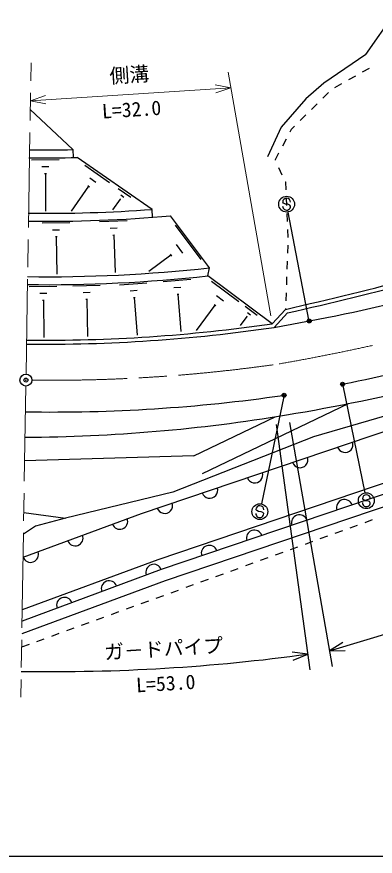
# Model space of a CAD drawing. Units: millimetres, scale not verified. Extents: x 40000 to 680000, y 20000 to 380000.
# Drawn here: x 379622 to 424781, y 205000 to 310875 of the extents above; entities that cross this region are included whole.
import ezdxf
from ezdxf.enums import TextEntityAlignment as Align

# ---------------------------------------------------------------- set-up
doc = ezdxf.new("R2010")
doc.units = ezdxf.units.MM
doc.header["$LTSCALE"] = 1000
doc.header["$PDMODE"] = 32
doc.header["$PDSIZE"] = 500
doc.linetypes.add('CHAIN', pattern=[18.5, 12, -1.5, 3.5, -1.5])
for name, color, linetype, lineweight in [('S-BGD', 7, 'Continuous', 25), ('S-BMK', 2, 'CHAIN', 13), ('S-BMK-SRVR', 3, 'Continuous', 25), ('S-STR-HTXT', 7, 'Continuous', 13), ('S-STR-STRC', 7, 'Continuous', 25), ('S-TTL-BAND', 7, 'Continuous', 25)]:
    doc.layers.add(name, color=color, linetype=linetype, lineweight=lineweight)
doc.layers.add('S-OTRS', color=6, linetype='Continuous')
doc.styles.add('@ＭＳ ゴシック', font='')
doc.styles.add('ＭＳ ゴシック', font='')
doc.styles.get('@ＭＳ ゴシック').set_extended_font_data('@MS Gothic')
doc.styles.get('ＭＳ ゴシック').set_extended_font_data('MS Gothic')

msp = doc.modelspace()

# ---------------------------------------------------------------- linework, layer by layer
at = {"layer": 'S-BGD'}
for p, q in [((423608, 306127), (434284, 321428)), ((423608, 306127), (418305, 302483)), ((424028, 304371), (423155, 303883)), ((422282, 303396), (421409, 302908)), ((418305, 302483), (416053, 300508)), ((420535, 302421), (419662, 301934)), ((418890, 301312), (418181, 300607)), ((416053, 300508), (412931, 296952)), ((417471, 299902), (416762, 299198)), ((386702, 294118), (381321, 299194)), ((416052, 298493), (415343, 297788)), ((412931, 296952), (411192, 293198)), ((414188, 296641), (414014, 296312)), ((414633, 297083), (414188, 296641)), ((413548, 295427), (413082, 294543)), ((386702, 294118), (386722, 293118)), ((412615, 293658), (412173, 292819)), ((381477, 292851), (384975, 292868)), ((396666, 286580), (387223, 293129)), ((412173, 292819), (412194, 292772)), ((382793, 291983), (383668, 291987)), ((388189, 292154), (391306, 289993)), ((412614, 291865), (413034, 290957)), ((383125, 291110), (383344, 291111)), ((383235, 291110), (383258, 286370)), ((388818, 290565), (389597, 290024)), ((388667, 289515), (386474, 286353)), ((388570, 289583), (388765, 289448)), ((392399, 289235), (393996, 288128)), ((413454, 290049), (413458, 290040)), ((413458, 290040), (413504, 289051)), ((392721, 288421), (393120, 288144)), ((413550, 288053), (413596, 287054)), ((392644, 287883), (391696, 286517)), ((392594, 287918), (392694, 287848)), ((396741, 285583), (396666, 286580)), ((413642, 286055), (413688, 285056)), ((382820, 284871), (386313, 284914)), ((390021, 285048), (393532, 285176)), ((403894, 279215), (398999, 285765)), ((384140, 284014), (385013, 284025)), ((391369, 284218), (392247, 284250)), ((399579, 284572), (402798, 280264)), ((413734, 284057), (413780, 283058)), ((384478, 283145), (384697, 283147)), ((384587, 283146), (384645, 278417)), ((391730, 283352), (391950, 283360)), ((391840, 283356), (392013, 278603)), ((399709, 282151), (400514, 281074)), ((413788, 282059), (413747, 281060)), ((399035, 280808), (396272, 278744)), ((398934, 280943), (399135, 280674)), ((413707, 280060), (413666, 279061)), ((403706, 278189), (403894, 279215)), ((398046, 277495), (401540, 277769)), ((411782, 272167), (403706, 278189)), ((404150, 277546), (407616, 274962)), ((413625, 278062), (413585, 277063)), ((381187, 276855), (384682, 276916)), ((386674, 276951), (390143, 277011)), ((392565, 277067), (396008, 277336)), ((393924, 276307), (394784, 276374)), ((399425, 276724), (400298, 276792)), ((382513, 276004), (383387, 276019)), ((387990, 276106), (388857, 276121)), ((394314, 275472), (394529, 275488)), ((394421, 275480), (394793, 270726)), ((399821, 275876), (400039, 275893)), ((399930, 275885), (400297, 271191)), ((404804, 275710), (405670, 275064)), ((413544, 276064), (413503, 275065)), ((382856, 275136), (383074, 275140)), ((382965, 275138), (383047, 270411)), ((388330, 275244), (388547, 275248)), ((388439, 275246), (388520, 270558)), ((404591, 274521), (402210, 271328)), ((404483, 274602), (404699, 274440)), ((408417, 274365), (409906, 273254)), ((408698, 273576), (409070, 273298)), ((411782, 272167), (413459, 273975)), ((412030, 271698), (413720, 273521)), ((413463, 274065), (413459, 273975)), ((408606, 273064), (407753, 271921)), ((408560, 273099), (408653, 273030)), ((439450, 264450), (417023, 257904)), ((395320, 248237), (436717, 262252)), ((403004, 253255), (421407, 262089)), ((401922, 255509), (412164, 260425)), ((417023, 257904), (399264, 250933)), ((438533, 256321), (397392, 242392)), ((401922, 255509), (380605, 254876)), ((438913, 255077), (397826, 241167)), ((439394, 253656), (398327, 239753)), ((399264, 250933), (385775, 247644)), ((380408, 242712), (395320, 248237)), ((380499, 248361), (385775, 247644)), ((385775, 247644), (381961, 246631)), ((422525, 246724), (421585, 246383)), ((424405, 247407), (423465, 247065)), ((381961, 246631), (380455, 245618)), ((420645, 246041), (419705, 245700)), ((416885, 244676), (415945, 244335)), ((418765, 245359), (417825, 245018)), ((415005, 243994), (414065, 243652)), ((411245, 242629), (410305, 242287)), ((413125, 243311), (412185, 242970)), ((397392, 242392), (380300, 236061)), ((409365, 241946), (408425, 241605)), ((397826, 241167), (380278, 234666)), ((405606, 240581), (404666, 240239)), ((407485, 241263), (406546, 240922)), ((398327, 239753), (380252, 233057)), ((403726, 239898), (402786, 239557)), ((399966, 238533), (399026, 238192)), ((401846, 239216), (400906, 238874)), ((396206, 237168), (395266, 236827)), ((398086, 237850), (397146, 237509)), ((394326, 236485), (393386, 236144)), ((390566, 235120), (389626, 234779)), ((392446, 235803), (391506, 235461)), ((388686, 234438), (387746, 234096)), ((384926, 233072), (383987, 232731)), ((386806, 233755), (385866, 233414)), ((383047, 232390), (382107, 232049)), ((381167, 231707), (380227, 231366))]:
    msp.add_line(p, q, dxfattribs=at)
for centre, radius, start, end in [((383378, 464985), 170899, 269.2571, 271.1147), ((383378, 464985), 171899, 269.2571, 271.28165), ((383378, 464985), 178899, 269.2571, 274.2599), ((383378, 464985), 179899, 269.2571, 274.98155), ((366931, 532145), 264323, 279.82402, 287.67061), ((383378, 464985), 186899, 269.2571, 276.30216), ((383378, 464985), 187899, 269.2571, 276.21089), ((306782, 744600), 482564, 282.77152, 284.79534), ((306782, 744600), 483064, 282.78987, 284.7952), ((383378, 464985), 194899, 269.2571, 278.38012), ((366712, 529778), 270676, 281.5306, 287.88502), ((383378, 464985), 195399, 269.25663, 278.43198), ((368344, 529759), 272879, 279.54676, 287.56019), ((384002, 465027), 204000, 269.07381, 278.21559), ((379639, 464655), 206804, 270.28083, 279.45231), ((420986, 256926), 1000, 198.70412, 18.70412), ((415303, 255002), 1000, 198.70412, 18.70412), ((409620, 253078), 1000, 198.70412, 18.70412), ((403937, 251154), 1000, 198.70412, 18.70412), ((420917, 248984), 1000, 18.70412, 198.70412), ((398254, 249230), 1000, 198.70412, 18.70412), ((415234, 247060), 1000, 18.70412, 198.70412), ((392598, 247228), 1000, 200.32727, 20.32727), ((409551, 245136), 1000, 18.70412, 198.70412), ((386972, 245144), 1000, 200.32727, 20.32727), ((403867, 243212), 1000, 18.70412, 198.70412), ((381346, 243060), 1000, 200.32727, 20.32727), ((396888, 240819), 1000, 20.32727, 200.32727), ((391262, 238735), 1000, 20.32727, 200.32727), ((385636, 236651), 1000, 20.32727, 200.32727)]:
    msp.add_arc(centre, radius, start, end, dxfattribs=at)
at = {"layer": 'S-BMK'}
for p, q in [((380781, 265803), (381416, 305048)), ((380757, 264303), (380123, 225058))]:
    msp.add_line(p, q, dxfattribs=at)
for centre, radius, start, end in [((366712, 529778), 266676, 279.92364, 287.87312), ((384002, 465027), 200000, 269.28867, 278.2412)]:
    msp.add_arc(centre, radius, start, end, dxfattribs=at)
at = {"layer": 'S-BMK-SRVR'}
msp.add_circle((380769, 265053), 750, dxfattribs=at)
msp.add_point((380769, 265053), dxfattribs=at)
msp.add_point((380769, 265053), dxfattribs=at)
at = {"layer": 'S-OTRS'}
msp.add_point((380769, 265053), dxfattribs=at)
at = {"layer": 'S-STR-HTXT'}
for p, q in [((411610, 273152), (406234, 303878)), ((381339, 300295), (406579, 301908)), ((406579, 301908), (404618, 302301)), ((404684, 301268), (406579, 301908)), ((383234, 300934), (381339, 300295)), ((381339, 300295), (383300, 299901))]:
    msp.add_line(p, q, dxfattribs=at)
at = {"layer": 'S-STR-STRC'}
for p, q in [((413223, 287373), (413123, 287492)), ((413468, 287234), (413223, 287373)), ((413768, 287232), (413468, 287234)), ((414013, 287120), (413768, 287232)), ((414119, 286984), (414013, 287120)), ((416437, 272653), (413808, 286251)), ((420701, 264388), (423462, 250816)), ((413271, 262995), (410445, 249436)), ((412300, 259434), (416556, 228512)), ((413962, 259706), (419349, 228914)), ((419005, 230884), (498673, 254947)), ((423266, 249977), (423167, 250095)), ((423511, 249837), (423266, 249977)), ((423812, 249835), (423511, 249837)), ((424057, 249723), (423812, 249835)), ((424163, 249587), (424057, 249723)), ((409846, 248598), (409747, 248716)), ((410091, 248459), (409846, 248598)), ((410392, 248456), (410091, 248459)), ((410637, 248344), (410392, 248456)), ((410743, 248208), (410637, 248344)), ((420704, 231938), (419005, 230884)), ((419005, 230884), (421004, 230947)), ((416283, 230494), (414299, 230743)), ((414440, 229718), (416283, 230494))]:
    msp.add_line(p, q, dxfattribs=at)
for centre, radius in [((413618, 287233), 1000), ((416466, 272506), 150), ((416466, 272506), 120), ((416466, 272506), 90), ((416466, 272506), 60), ((416466, 272506), 30), ((420671, 264535), 150), ((420671, 264535), 120), ((420671, 264535), 90), ((420671, 264535), 60), ((420671, 264535), 30), ((413302, 263142), 150), ((413302, 263142), 120), ((413302, 263142), 90), ((413302, 263142), 60), ((413302, 263142), 30), ((423661, 249836), 1000), ((410241, 248457), 1000)]:
    msp.add_circle(centre, radius, dxfattribs=at)
for centre, radius, start, end in [((413623, 287488), 500, 359.55488, 179.55488), ((413619, 286988), 500, 179.55488, 359.55488), ((423667, 250091), 500, 359.55488, 179.55488), ((410247, 248712), 500, 359.55488, 179.55488), ((423663, 249591), 500, 179.55488, 359.55488), ((410243, 248212), 500, 179.55488, 359.55488), ((384002, 465027), 236744, 269.07381, 277.83704)]:
    msp.add_arc(centre, radius, start, end, dxfattribs=at)
for p in [(416466, 272506), (420671, 264535), (413302, 263142)]:
    msp.add_point(p, dxfattribs=at)
at = {"layer": 'S-TTL-BAND'}
msp.add_line((40000, 205000), (579000, 205000), dxfattribs=at)
msp.add_line((40000, 205000), (579000, 205000), dxfattribs=at)

# ---------------------------------------------------------------- texts
at = {"layer": 'S-STR-HTXT', "style": 'ＭＳ ゴシック'}
msp.add_text('側溝', height=1833, rotation=3.658, dxfattribs=at).set_placement((393895, 302099), align=Align.BOTTOM_CENTER)
at = {"layer": 'S-STR-HTXT', "style": '@ＭＳ ゴシック'}
msp.add_text('L=32.0', height=1833, rotation=3.658, dxfattribs=at).set_placement((394023, 300103), align=Align.TOP_CENTER)
at = {"layer": 'S-STR-STRC', "style": 'ＭＳ ゴシック'}
msp.add_text('ガ－ドパイプ', height=1833, rotation=3.455, dxfattribs=at).set_placement((398211, 229711), align=Align.BOTTOM_CENTER)
at = {"layer": 'S-STR-STRC', "style": '@ＭＳ ゴシック'}
msp.add_text('L=53.0', height=1833, rotation=3.455, dxfattribs=at).set_placement((398331, 227715), align=Align.TOP_CENTER)

doc.saveas('drawing.dxf')
